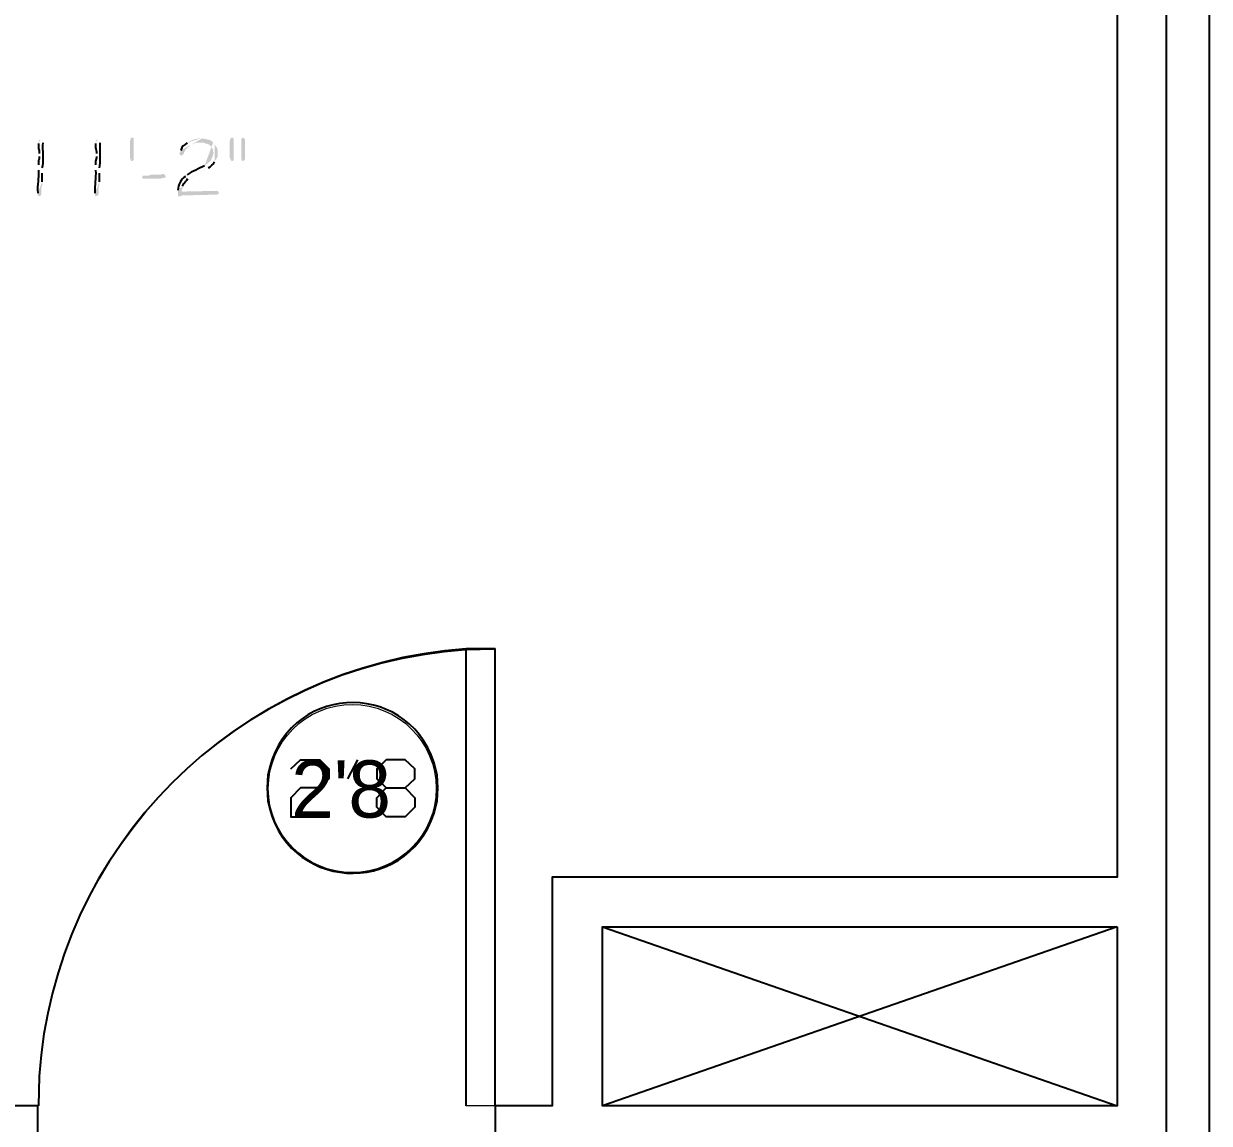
# Model space of a CAD drawing. Header units: inches. Extents: x -167 to 6071, y -6287 to -2731.
# Drawn here: x 410.4 to 493.4, y -5731.8 to -5654.9 of the extents above; entities that cross this region are included whole.
import ezdxf

# ---------------------------------------------------------------- set-up
doc = ezdxf.new("R2010")
doc.units = ezdxf.units.IN
doc.header["$LTSCALE"] = 96
doc.header["$MEASUREMENT"] = 0
doc.layers.add('Door label', color=5, linetype='Continuous', lineweight=5)
doc.layers.add('Doors', color=5, linetype='Continuous', lineweight=9)
doc.layers.add('Furniture', color=7, linetype='Continuous', lineweight=5, true_color=0x994d00)
doc.layers.add('PDF_Geometry', color=7, linetype='Continuous', true_color=0x4a4a4a)
doc.layers.add('PDF_Solid Fills', color=7, linetype='Continuous')
doc.styles.get("Standard").update_dxf_attribs({"font": 'arial.ttf'})

msp = doc.modelspace()

# ---------------------------------------------------------------- hatches: boundary and pattern name
at = {"layer": 'PDF_Solid Fills', "transparency": 33554559}
h = msp.add_hatch(color=256, dxfattribs=at)
h.paths.add_polyline_path([(411.637, -5662.975), (411.53, -5663.029), (411.477, -5663.189), (411.477, -5663.295)], flags=0)
h.paths.add_polyline_path([(411.53, -5663.989), (411.53, -5664.202)], flags=0)
h.paths.add_polyline_path([(411.477, -5664.789), (411.477, -5665.162)], flags=0)
h.paths.add_polyline_path([(411.423, -5666.762), (411.423, -5666.922), (411.53, -5666.975), (411.637, -5666.922), (411.69, -5666.869), (411.69, -5666.335), (411.743, -5666.229), (411.743, -5665.962)], flags=0)
h.paths.add_polyline_path([(411.743, -5665.375), (411.743, -5665.002)], flags=0)
h.paths.add_polyline_path([(411.797, -5663.242), (411.797, -5663.135), (411.743, -5663.029)], flags=0)
h = msp.add_hatch(color=256, dxfattribs=at)
h.paths.add_polyline_path([(415.637, -5662.975), (415.53, -5663.029), (415.477, -5663.189), (415.477, -5663.295)], flags=0)
h.paths.add_polyline_path([(415.53, -5663.989), (415.53, -5664.202)], flags=0)
h.paths.add_polyline_path([(415.477, -5664.789), (415.477, -5665.162)], flags=0)
h.paths.add_polyline_path([(415.423, -5666.762), (415.423, -5666.922), (415.53, -5666.975), (415.637, -5666.922), (415.69, -5666.869), (415.69, -5666.335), (415.743, -5666.229), (415.743, -5665.962)], flags=0)
h.paths.add_polyline_path([(415.743, -5665.375), (415.743, -5665.002)], flags=0)
h.paths.add_polyline_path([(415.797, -5663.242), (415.797, -5663.135), (415.743, -5663.029)], flags=0)
for points in [[(418.143, -5663.135), (418.143, -5664.469), (418.037, -5664.522), (417.93, -5664.469), (417.93, -5664.362), (417.877, -5664.309), (417.877, -5663.135), (417.93, -5662.975), (417.93, -5662.922), (418.037, -5662.869), (418.143, -5662.922)], [(425.023, -5662.869), (424.917, -5662.922), (424.917, -5662.975), (424.863, -5663.135), (424.863, -5664.309), (424.917, -5664.362), (424.917, -5664.469), (425.023, -5664.522), (425.13, -5664.469), (425.13, -5662.922)], [(425.77, -5662.869), (425.717, -5662.922), (425.663, -5662.975), (425.663, -5664.362), (425.717, -5664.469), (425.77, -5664.522), (425.877, -5664.469), (425.93, -5664.415), (425.93, -5663.029), (425.877, -5662.922)], [(420.223, -5665.429), (420.117, -5665.429), (420.01, -5665.482), (419.317, -5665.482), (419.21, -5665.535), (418.783, -5665.535), (418.73, -5665.642), (418.783, -5665.749), (420.063, -5665.749), (420.117, -5665.695), (420.277, -5665.695), (420.383, -5665.642), (420.383, -5665.589), (420.33, -5665.482)], [(423.957, -5666.602), (421.503, -5666.655), (421.237, -5666.655), (421.237, -5666.975), (421.45, -5666.975), (421.503, -5666.922), (423.903, -5666.869), (423.957, -5666.869), (424.063, -5666.815), (424.117, -5666.762), (424.063, -5666.655), (424.063, -5666.602)]]:
    msp.add_hatch(color=256, dxfattribs=at).paths.add_polyline_path(points)
h = msp.add_hatch(color=256, dxfattribs=at)
h.paths.add_polyline_path([(422.837, -5662.922, 0.133918), (421.877, -5663.242)], flags=0)
h.paths.add_polyline_path([(421.45, -5663.775), (421.343, -5663.989), (421.397, -5664.095), (421.503, -5664.149), (421.557, -5664.095), (421.663, -5663.989), (421.663, -5663.935), (421.717, -5663.829), (421.77, -5663.775), (421.77, -5663.722), (421.823, -5663.669), (421.93, -5663.562), (422.037, -5663.509), (422.09, -5663.402), (422.197, -5663.349), (422.25, -5663.349), (422.357, -5663.295), (422.463, -5663.242), (423.69, -5663.242), (423.637, -5663.135), (423.53, -5663.082), (423.423, -5663.029), (423.317, -5663.029), (423.21, -5662.975), (423.103, -5662.975), (422.943, -5662.922)], flags=0)
h = msp.add_hatch(color=256, dxfattribs=at)
h.paths.add_polyline_path([(423.69, -5663.242), (422.837, -5663.242), (423.05, -5663.242), (423.157, -5663.295), (423.263, -5663.295), (423.37, -5663.349), (423.477, -5663.402), (423.477, -5663.455), (423.583, -5663.509), (423.637, -5663.615), (423.69, -5663.722), (423.69, -5663.829), (423.743, -5663.935), (423.69, -5664.042), (423.69, -5664.149), (423.637, -5664.255), (423.583, -5664.362), (423.583, -5664.415), (423.477, -5664.522), (423.423, -5664.575), (423.317, -5664.682), (423.21, -5664.735), (423.21, -5664.789), (423.103, -5664.842)], flags=0)
h.paths.add_polyline_path([(421.877, -5665.482), (421.823, -5665.482), (421.77, -5665.589)], flags=0)
h.paths.add_polyline_path([(421.237, -5666.549), (421.237, -5666.655), (421.503, -5666.655), (421.503, -5666.549), (421.557, -5666.389), (421.557, -5666.282)], flags=0)
h.paths.add_polyline_path([(421.93, -5665.749), (422.037, -5665.695), (422.143, -5665.642), (422.25, -5665.535), (422.357, -5665.535), (422.463, -5665.482), (422.57, -5665.429), (422.623, -5665.375), (422.783, -5665.322), (422.89, -5665.269), (423.05, -5665.162), (423.263, -5665.055), (423.37, -5665.002)], flags=0)
h.paths.add_polyline_path([(423.797, -5664.575), (423.85, -5664.469), (423.903, -5664.415), (423.957, -5664.309), (424.01, -5664.202), (424.01, -5663.722), (423.957, -5663.562), (423.903, -5663.509), (423.85, -5663.402), (423.797, -5663.295)], flags=0)

# ---------------------------------------------------------------- linework, layer by layer
at = {"layer": 'Door label'}
msp.add_circle((433.434, -5708.399), 5.877, dxfattribs=at)
at = {"layer": 'Doors', "transparency": 33554687}
msp.add_lwpolyline([(443.423, -5698.602), (441.397, -5698.602, 0.37419), (411.53, -5728.522), (411.477, -5730.602)], format="xyb", dxfattribs=at)
msp.add_lwpolyline([(443.423, -5698.602), (443.423, -5730.602), (441.397, -5730.602), (441.397, -5698.602)], dxfattribs=at)
at = {"layer": 'Furniture', "transparency": 33554687}
for points in [[(450.943, -5718.069), (486.943, -5730.602)], [(486.943, -5718.069), (450.943, -5730.602)]]:
    msp.add_lwpolyline(points, dxfattribs=at)
at = {"layer": 'PDF_Geometry', "color": 7}
for points in [[(491.903, -5563.082), (490.41, -5563.082), (493.397, -5563.082), (493.397, -6066.549), (490.41, -6066.549), (490.41, -5563.082)], [(196.917, -5818.602), (196.917, -5581.109), (340.917, -5581.109), (340.917, -5745.589), (407.423, -5745.589), (407.423, -5734.069), (411.423, -5734.069), (411.423, -5730.602), (407.423, -5730.602), (407.423, -5714.602), (396.437, -5714.602), (396.437, -5718.069), (403.903, -5718.069), (403.903, -5742.069)], [(348.437, -5714.602), (344.437, -5714.602), (344.437, -5581.109), (486.943, -5581.109), (486.943, -5714.602), (447.423, -5714.602), (447.423, -5730.602), (443.423, -5730.602), (443.423, -5734.069), (447.423, -5734.069), (447.423, -5738.069), (450.943, -5738.069), (450.943, -5734.069), (484.917, -5734.069), (484.917, -5778.069), (450.943, -5778.069), (450.943, -5774.069), (447.423, -5774.069), (447.423, -5785.589)], [(441.397, -5730.602), (441.397, -5698.602)], [(443.423, -5730.602), (443.423, -5698.602)]]:
    msp.add_lwpolyline(points, dxfattribs=at)
at = {"layer": 'PDF_Geometry'}
msp.add_lwpolyline([(443.423, -5698.655), (441.343, -5698.709, 0.376085), (411.53, -5728.522), (411.477, -5730.602)], format="xyb", dxfattribs=at)
for points in [[(429.13, -5707.029), (429.823, -5706.389), (431.157, -5706.389), (431.797, -5707.029), (431.797, -5707.722), (431.157, -5708.362), (429.823, -5708.362), (429.13, -5709.055), (429.13, -5710.389), (431.797, -5710.389)], [(433.13, -5707.722), (433.823, -5706.389)], [(437.13, -5708.362), (437.823, -5709.055), (437.823, -5709.695), (437.13, -5710.389), (435.797, -5710.389), (435.157, -5709.695), (435.157, -5709.055), (435.797, -5708.362), (437.13, -5708.362), (437.823, -5707.722), (437.823, -5707.029), (437.13, -5706.389), (435.797, -5706.389), (435.157, -5707.029), (435.157, -5707.722), (435.797, -5708.362)], [(439.157, -5710.122), (439.37, -5709.269), (439.423, -5708.362), (439.37, -5707.455), (439.157, -5706.602)], [(427.53, -5707.455), (427.477, -5708.362), (427.53, -5709.269)], [(450.943, -5718.069), (486.943, -5730.602)], [(486.943, -5718.069), (450.943, -5730.602)]]:
    msp.add_lwpolyline(points, dxfattribs=at)
at = {"layer": 'PDF_Geometry', "color": 7}
msp.add_lwpolyline([(486.943, -5718.069), (486.943, -5730.602), (450.943, -5730.602), (450.943, -5718.069)], close=True, dxfattribs=at)
for points in [[(411.477, -5663.295), (411.438, -5663.858), (411.555, -5663.591), (411.53, -5663.989)], [(411.743, -5665.002), (411.859, -5664.684), (411.766, -5663.656), (411.797, -5663.242)], [(415.477, -5663.295), (415.438, -5663.858), (415.555, -5663.591), (415.53, -5663.989)], [(415.743, -5665.002), (415.859, -5664.684), (415.766, -5663.656), (415.797, -5663.242)], [(421.877, -5663.242), (421.686, -5663.44), (421.505, -5663.431), (421.45, -5663.775)], [(411.53, -5664.202), (411.551, -5664.54), (411.445, -5664.273), (411.477, -5664.789)], [(415.53, -5664.202), (415.551, -5664.54), (415.445, -5664.273), (415.477, -5664.789)], [(423.37, -5665.002), (423.522, -5664.879), (423.724, -5664.775), (423.797, -5664.575)], [(411.477, -5665.162), (411.51, -5665.783), (411.389, -5666.135), (411.423, -5666.762)], [(411.743, -5665.962), (411.743, -5665.767), (411.743, -5665.571), (411.743, -5665.375)], [(415.477, -5665.162), (415.51, -5665.783), (415.389, -5666.135), (415.423, -5666.762)], [(415.743, -5665.962), (415.743, -5665.767), (415.743, -5665.571), (415.743, -5665.375)], [(423.103, -5664.842), (422.708, -5665.065), (422.254, -5665.215), (421.877, -5665.482)], [(421.77, -5665.589), (421.452, -5665.735), (421.24, -5666.219), (421.237, -5666.549)], [(421.557, -5666.282), (421.686, -5665.949), (421.833, -5665.925), (421.93, -5665.749)]]:
    msp.add_open_spline(points, degree=3, dxfattribs=at)
at = {"layer": 'PDF_Geometry'}
for points in [[(439.157, -5706.602), (437.179, -5700.59), (428.674, -5701.157), (427.53, -5707.455)], [(427.53, -5709.269), (428.676, -5715.571), (437.182, -5716.131), (439.157, -5710.122)]]:
    msp.add_open_spline(points, degree=3, dxfattribs=at)

# ---------------------------------------------------------------- texts
at = {"layer": 'Door label', "insert": (429.166, -5706.436), "char_height": 4, "attachment_point": 1}
msp.add_mtext_dynamic_manual_height_columns("{\\Ftxt|c0;2'\\Ftxt|c129;8}", width=3.08976, gutter_width=1, heights=[0], dxfattribs=at)

doc.saveas('drawing.dxf')
